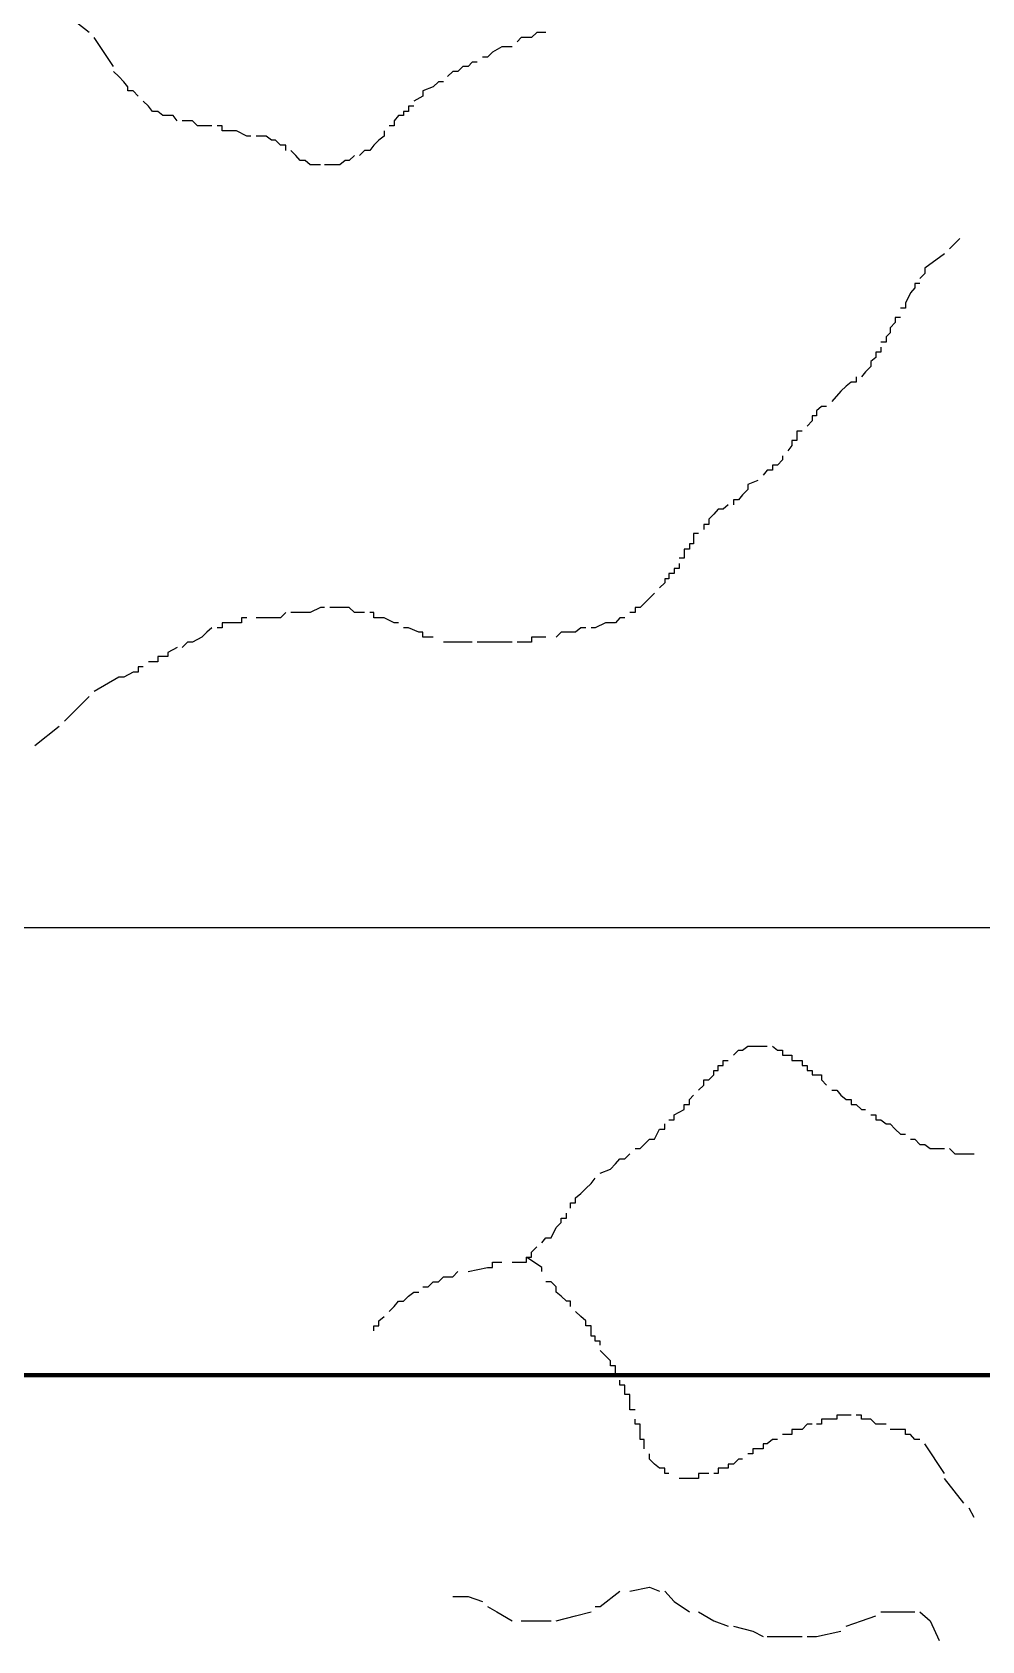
# Model space of a CAD drawing. Header units: millimetres. Extents: x -3588 to 75209, y -3737 to 38254.
# Drawn here: x 6735.6 to 6997.3, y 6056.7 to 6499.8 of the extents above; entities that cross this region are included whole.
import ezdxf

# ---------------------------------------------------------------- set-up
doc = ezdxf.new("R2010")
doc.units = ezdxf.units.MM
doc.layers.add('P', color=253, linetype='Continuous')

msp = doc.modelspace()

# ---------------------------------------------------------------- linework, layer by layer
msp.add_lwpolyline([(6321.471, 6253.151), (7910.682, 6253.151), (7910.682, 5438.155), (6321.471, 5438.155)], close=True)
at = {"layer": 'P'}
for points in [[(6751.242, 6499.664), (6744.457, 6505.025)], [(6758.012, 6490.35), (6752.651, 6498.255)], [(6877.144, 6499.664), (6876.007, 6499.664), (6874.599, 6499.664), (6873.191, 6498.255), (6871.782, 6498.255), (6870.358, 6498.255), (6869.238, 6497.119)], [(6867.829, 6495.711), (6866.405, 6495.711), (6864.997, 6495.711), (6862.452, 6494.302), (6861.044, 6492.894), (6859.635, 6492.894)], [(6764.781, 6482.156), (6763.373, 6483.58), (6761.965, 6483.58), (6761.965, 6484.7), (6760.829, 6486.109), (6759.42, 6487.533), (6758.012, 6488.941)], [(6858.227, 6491.47), (6856.819, 6491.47), (6855.683, 6490.35), (6854.274, 6490.35), (6852.866, 6488.941), (6851.458, 6488.941), (6850.033, 6487.533)], [(6848.913, 6486.109), (6847.505, 6486.109), (6846.08, 6484.7), (6843.264, 6483.58), (6843.264, 6482.156), (6840.719, 6480.747)], [(6768.734, 6477.931), (6767.614, 6479.339), (6766.206, 6480.747)], [(6840.719, 6479.339), (6839.311, 6479.339), (6839.311, 6477.931), (6837.902, 6477.931), (6837.902, 6476.794), (6836.494, 6476.794), (6835.358, 6475.386), (6835.358, 6473.978), (6833.949, 6473.978)], [(6775.52, 6475.386), (6774.384, 6476.794), (6772.975, 6476.794), (6771.567, 6476.794), (6770.159, 6477.931), (6768.734, 6477.931)], [(6785.106, 6473.978), (6783.698, 6473.978), (6782.29, 6473.978), (6781.153, 6473.978), (6779.745, 6475.386), (6776.928, 6475.386)], [(6795.845, 6471.145), (6794.708, 6471.145), (6791.892, 6472.569), (6790.483, 6472.569), (6789.059, 6472.569), (6787.939, 6472.569), (6787.939, 6473.978), (6786.53, 6473.978)], [(6798.661, 6471.145), (6797.253, 6471.145)], [(6805.431, 6467.208), (6805.431, 6468.617), (6804.023, 6468.617), (6802.614, 6470.025), (6801.478, 6470.025), (6800.07, 6471.145), (6798.661, 6471.145)], [(6832.541, 6472.569), (6832.541, 6471.145), (6831.133, 6470.025), (6829.709, 6468.617), (6828.588, 6467.208), (6827.18, 6467.208), (6825.756, 6465.784)], [(6815.033, 6463.255), (6813.625, 6463.255), (6812.216, 6463.255), (6810.808, 6464.376), (6809.384, 6464.376), (6808.264, 6465.784), (6806.855, 6467.208)], [(6824.347, 6465.784), (6822.939, 6464.376), (6821.803, 6464.376), (6820.394, 6463.255), (6818.986, 6463.255), (6817.578, 6463.255), (6816.169, 6463.255)], [(6991.186, 6442.931), (6988.353, 6440.098)], [(6986.945, 6438.69), (6981.584, 6434.737), (6981.584, 6433.328), (6980.175, 6431.92)], [(6980.175, 6430.496), (6978.767, 6430.496), (6978.767, 6429.375), (6977.631, 6427.967), (6976.223, 6425.134), (6976.223, 6423.726), (6974.814, 6423.726)], [(6974.814, 6421.182), (6973.406, 6421.182), (6973.406, 6419.773), (6971.982, 6418.365), (6971.982, 6416.957), (6970.861, 6415.82), (6970.861, 6414.412), (6969.453, 6414.412)], [(6969.453, 6413.004), (6969.453, 6411.595), (6968.029, 6411.595), (6968.029, 6410.171), (6966.62, 6409.051), (6966.62, 6407.642), (6965.212, 6406.234), (6964.076, 6404.81)], [(6962.667, 6404.81), (6962.667, 6403.401), (6961.259, 6403.401), (6959.851, 6402.281), (6958.442, 6400.857), (6955.898, 6398.04)], [(6954.489, 6396.632), (6953.081, 6396.632), (6951.657, 6395.496), (6951.657, 6394.087), (6950.537, 6394.087), (6950.537, 6392.679), (6949.128, 6391.271)], [(6947.704, 6389.846), (6946.296, 6389.846), (6946.296, 6388.726), (6946.296, 6387.318), (6944.887, 6387.318), (6944.887, 6385.909)], [(6944.887, 6385.909), (6943.751, 6384.485)], [(6942.343, 6383.077), (6942.343, 6381.956), (6940.934, 6380.532), (6939.526, 6380.532), (6939.526, 6379.124), (6938.118, 6379.124), (6936.981, 6377.715)], [(6935.573, 6376.307), (6932.756, 6375.171), (6932.756, 6373.763), (6931.332, 6372.354), (6930.212, 6370.946), (6928.804, 6370.946), (6928.804, 6369.522)], [(6927.379, 6369.522), (6925.971, 6368.401), (6924.563, 6368.401), (6923.426, 6366.993), (6922.018, 6365.585), (6922.018, 6364.16), (6920.61, 6364.16), (6920.61, 6362.752)], [(6919.201, 6361.632), (6917.793, 6361.632), (6917.793, 6360.207), (6917.793, 6358.799), (6916.657, 6358.799), (6916.657, 6357.391), (6915.248, 6357.391), (6915.248, 6355.982), (6915.248, 6354.846), (6913.84, 6354.846)], [(6913.84, 6353.438), (6913.84, 6352.029), (6912.432, 6352.029), (6912.432, 6350.621), (6911.007, 6350.621), (6911.007, 6349.197), (6909.887, 6349.197), (6909.887, 6348.077), (6908.479, 6346.668)], [(6816.169, 6341.307), (6815.033, 6341.307), (6812.216, 6339.883), (6810.808, 6339.883), (6808.264, 6339.883), (6806.855, 6339.883)], [(6827.18, 6339.883), (6825.756, 6339.883), (6824.347, 6339.883), (6822.939, 6341.307), (6821.803, 6341.307), (6820.394, 6341.307), (6818.986, 6341.307), (6817.578, 6341.307)], [(6901.693, 6341.307), (6901.693, 6339.883), (6900.285, 6339.883)], [(6907.054, 6345.26), (6905.646, 6343.836), (6904.238, 6342.427), (6903.102, 6341.307), (6901.693, 6341.307)], [(6794.708, 6338.474), (6793.3, 6338.474), (6793.3, 6337.066), (6791.892, 6337.066), (6789.059, 6337.066), (6787.939, 6337.066), (6787.939, 6335.658), (6786.53, 6335.658)], [(6805.431, 6339.883), (6804.023, 6338.474), (6801.478, 6338.474), (6800.07, 6338.474), (6798.661, 6338.474), (6797.253, 6338.474)], [(6836.494, 6337.066), (6835.358, 6337.066), (6832.541, 6338.474), (6831.133, 6338.474), (6829.709, 6338.474), (6829.709, 6339.883), (6828.588, 6339.883)], [(6898.877, 6338.474), (6897.468, 6338.474), (6896.332, 6337.066), (6894.924, 6337.066), (6893.515, 6337.066), (6890.683, 6335.658), (6889.562, 6335.658)], [(6782.29, 6333.113), (6779.745, 6331.705), (6778.337, 6331.705), (6776.928, 6330.296)], [(6785.106, 6335.658), (6783.698, 6334.521), (6782.29, 6333.113)], [(6842.127, 6334.521), (6839.311, 6335.658), (6837.902, 6335.658)], [(6846.08, 6333.113), (6844.672, 6333.113), (6843.264, 6333.113), (6843.264, 6334.521), (6842.127, 6334.521)], [(6877.144, 6333.113), (6876.007, 6333.113), (6874.599, 6333.113), (6873.191, 6333.113), (6873.191, 6331.705), (6871.782, 6331.705), (6869.238, 6331.705)], [(6888.154, 6335.658), (6886.73, 6335.658), (6885.321, 6334.521), (6883.913, 6334.521), (6882.777, 6334.521), (6881.368, 6334.521), (6879.96, 6333.113)], [(6775.52, 6330.296), (6772.975, 6328.872), (6772.975, 6327.752), (6771.567, 6327.752), (6770.159, 6327.752), (6770.159, 6326.344), (6768.734, 6326.344), (6767.614, 6326.344)], [(6856.819, 6331.705), (6855.683, 6331.705), (6854.274, 6331.705), (6852.866, 6331.705), (6851.458, 6331.705), (6850.033, 6331.705), (6848.913, 6331.705)], [(6867.829, 6331.705), (6861.044, 6331.705), (6858.227, 6331.705)], [(6766.206, 6324.935), (6764.781, 6324.935), (6764.781, 6323.511), (6763.373, 6323.511), (6760.829, 6322.103), (6759.42, 6322.103)], [(6759.42, 6322.103), (6752.651, 6318.15)], [(6751.242, 6316.741), (6744.457, 6309.972)], [(6743.048, 6308.547), (6736.279, 6303.186)], [(6928.804, 6217.934), (6930.212, 6219.359), (6931.332, 6219.359), (6932.756, 6220.479), (6934.165, 6220.479), (6935.573, 6220.479), (6936.981, 6220.479), (6938.118, 6220.479)], [(6939.526, 6220.479), (6940.934, 6219.359), (6942.343, 6219.359), (6942.343, 6217.934), (6943.751, 6217.934), (6944.887, 6217.934), (6944.887, 6216.526), (6946.296, 6216.526)], [(6919.201, 6208.348), (6920.61, 6209.756), (6920.61, 6211.165), (6922.018, 6211.165), (6923.426, 6212.573), (6923.426, 6213.709), (6924.563, 6213.709), (6924.563, 6215.118), (6925.971, 6215.118), (6925.971, 6216.526), (6927.379, 6216.526)], [(6946.296, 6216.526), (6947.704, 6216.526), (6947.704, 6215.118), (6949.128, 6215.118), (6949.128, 6213.709), (6950.537, 6213.709), (6950.537, 6212.573), (6951.657, 6212.573), (6953.081, 6212.573), (6953.081, 6211.165), (6954.489, 6209.756)], [(6955.898, 6208.348), (6957.306, 6208.348), (6958.442, 6206.924), (6959.851, 6205.804), (6961.259, 6205.804), (6961.259, 6204.395), (6962.667, 6204.395), (6964.076, 6202.987), (6965.212, 6202.987)], [(6911.007, 6200.154), (6912.432, 6200.154), (6912.432, 6201.563), (6915.248, 6202.987), (6915.248, 6204.395), (6916.657, 6204.395), (6916.657, 6205.804)], [(6916.657, 6205.804), (6917.793, 6206.924)], [(6966.62, 6201.563), (6968.029, 6201.563), (6968.029, 6200.154), (6969.453, 6200.154), (6970.861, 6199.034), (6971.982, 6199.034), (6973.406, 6197.61), (6974.814, 6196.201), (6976.223, 6196.201)], [(6901.693, 6192.248), (6903.102, 6192.248), (6904.238, 6193.385), (6905.646, 6194.793), (6907.054, 6194.793), (6908.479, 6197.61), (6909.887, 6197.61), (6909.887, 6199.034)], [(6977.631, 6194.793), (6978.767, 6194.793), (6980.175, 6193.385), (6981.584, 6193.385), (6982.992, 6192.248), (6985.537, 6192.248), (6986.945, 6192.248)], [(6892.107, 6185.479), (6894.924, 6186.599), (6896.332, 6188.023), (6897.468, 6189.432), (6898.877, 6189.432), (6900.285, 6190.84)], [(6988.353, 6192.248), (6989.778, 6190.84), (6991.186, 6190.84), (6992.306, 6190.84), (6995.139, 6190.84)], [(6883.913, 6175.877), (6883.913, 6177.285), (6885.321, 6177.285), (6885.321, 6178.709), (6886.73, 6179.83), (6888.154, 6181.238), (6889.562, 6182.662), (6890.683, 6184.071)], [(6876.007, 6166.274), (6877.144, 6167.699), (6878.552, 6167.699), (6879.96, 6170.515), (6881.368, 6171.924), (6881.368, 6173.06), (6882.777, 6173.06), (6882.777, 6174.468)], [(6873.191, 6162.337), (6873.191, 6163.746), (6874.599, 6165.154)], [(6855.683, 6158.385), (6861.044, 6159.505), (6862.452, 6159.505), (6862.452, 6160.913), (6863.588, 6160.913), (6864.997, 6160.913)], [(6867.829, 6160.913), (6869.238, 6160.913), (6870.358, 6160.913), (6871.782, 6160.913), (6871.782, 6162.337)], [(6876.007, 6158.385), (6876.007, 6159.505), (6871.782, 6162.337)], [(6871.782, 6162.337), (6873.191, 6162.337)], [(6843.264, 6154.144), (6844.672, 6154.144), (6846.08, 6155.552), (6847.505, 6155.552), (6848.913, 6156.96), (6850.033, 6156.96), (6851.458, 6156.96), (6852.866, 6158.385)], [(6883.913, 6148.782), (6883.913, 6150.191), (6882.777, 6150.191), (6881.368, 6151.599), (6879.96, 6152.735), (6879.96, 6154.144), (6878.552, 6155.552), (6877.144, 6155.552)], [(6833.949, 6147.374), (6835.358, 6148.782), (6836.494, 6150.191), (6837.902, 6150.191), (6839.311, 6151.599), (6840.719, 6152.735), (6842.127, 6152.735)], [(6829.709, 6142.013), (6829.709, 6143.421), (6831.133, 6143.421), (6831.133, 6144.829), (6832.541, 6145.95)], [(6892.107, 6138.06), (6892.107, 6139.18), (6890.683, 6139.18), (6890.683, 6140.588), (6889.562, 6140.588), (6889.562, 6142.013), (6889.562, 6143.421), (6888.154, 6143.421), (6888.154, 6144.829), (6886.73, 6145.95), (6885.321, 6147.374)], [(6894.924, 6133.819), (6892.107, 6136.636)], [(6897.468, 6129.866), (6896.332, 6129.866), (6896.332, 6131.274), (6896.332, 6132.411), (6894.924, 6132.411), (6894.924, 6133.819)], [(6901.693, 6120.264), (6900.285, 6120.264), (6900.285, 6121.688), (6900.285, 6123.096), (6900.285, 6124.505), (6898.877, 6124.505), (6898.877, 6125.625), (6898.877, 6127.049), (6897.468, 6127.049), (6897.468, 6128.458)], [(6904.238, 6109.541), (6904.238, 6110.95), (6904.238, 6112.086), (6903.102, 6112.086), (6903.102, 6113.494), (6903.102, 6114.902), (6903.102, 6116.311), (6901.693, 6116.311), (6901.693, 6117.735)], [(6950.537, 6116.311), (6949.128, 6116.311), (6947.704, 6114.902), (6946.296, 6114.902), (6944.887, 6114.902), (6944.887, 6113.494), (6943.751, 6113.494), (6942.343, 6113.494)], [(6961.259, 6118.855), (6959.851, 6118.855), (6958.442, 6118.855), (6957.306, 6118.855), (6957.306, 6117.735), (6955.898, 6117.735), (6954.489, 6117.735), (6953.081, 6117.735), (6953.081, 6116.311), (6951.657, 6116.311)], [(6970.861, 6116.311), (6969.453, 6116.311), (6968.029, 6116.311), (6966.62, 6117.735), (6965.212, 6117.735), (6964.076, 6117.735), (6964.076, 6118.855), (6962.667, 6118.855)], [(6940.934, 6112.086), (6939.526, 6112.086), (6938.118, 6110.95), (6936.981, 6110.95), (6936.981, 6109.541), (6935.573, 6109.541), (6934.165, 6109.541), (6934.165, 6108.133), (6932.756, 6108.133)], [(6980.175, 6112.086), (6978.767, 6112.086), (6977.631, 6113.494), (6976.223, 6113.494), (6976.223, 6114.902), (6974.814, 6114.902), (6973.406, 6114.902), (6971.982, 6114.902)], [(6986.945, 6102.772), (6981.584, 6110.95)], [(6911.007, 6102.772), (6909.887, 6102.772), (6909.887, 6104.18), (6908.479, 6104.18), (6907.054, 6105.3), (6905.646, 6106.725), (6905.646, 6108.133)], [(6931.332, 6106.725), (6930.212, 6106.725), (6928.804, 6105.3), (6927.379, 6105.3), (6927.379, 6104.18), (6925.971, 6104.18), (6924.563, 6104.18), (6924.563, 6102.772), (6923.426, 6102.772)], [(6922.018, 6102.772), (6920.61, 6102.772), (6919.201, 6102.772), (6919.201, 6101.363), (6917.793, 6101.363), (6916.657, 6101.363), (6915.248, 6101.363), (6913.84, 6101.363)], [(6992.306, 6094.578), (6986.945, 6101.363)], [(6995.139, 6090.625), (6993.731, 6093.169)], [(6900.285, 6070.3), (6905.646, 6071.436), (6908.479, 6070.3)], [(6851.458, 6068.892), (6855.683, 6068.892), (6859.635, 6067.483)], [(6890.683, 6066.075), (6892.107, 6066.075), (6897.468, 6070.3)], [(6909.887, 6070.3), (6912.432, 6067.483), (6916.657, 6064.651)], [(6861.044, 6066.075), (6863.588, 6064.651), (6867.829, 6062.122)], [(6870.358, 6062.122), (6877.144, 6062.122), (6878.552, 6062.122)], [(6879.96, 6062.122), (6885.321, 6063.531), (6889.562, 6064.651)], [(6919.201, 6064.651), (6923.426, 6062.122), (6927.379, 6060.714)], [(6959.851, 6060.714), (6964.076, 6062.122), (6968.029, 6063.531)], [(6969.453, 6064.651), (6973.406, 6064.651), (6978.767, 6064.651)], [(6980.175, 6064.651), (6982.992, 6062.122), (6985.537, 6056.761)], [(6928.804, 6060.714), (6934.165, 6059.29), (6936.981, 6057.881)], [(6938.118, 6057.881), (6942.343, 6057.881), (6947.704, 6057.881)], [(6949.128, 6057.881), (6951.657, 6057.881), (6958.442, 6059.29)]]:
    msp.add_lwpolyline(points, dxfattribs=at)
at = {"layer": 'P', "const_width": 1.2}
msp.add_lwpolyline([(-1120.072, 6129.866), (14080.559, 6129.866)], dxfattribs=at)

doc.saveas('drawing.dxf')
